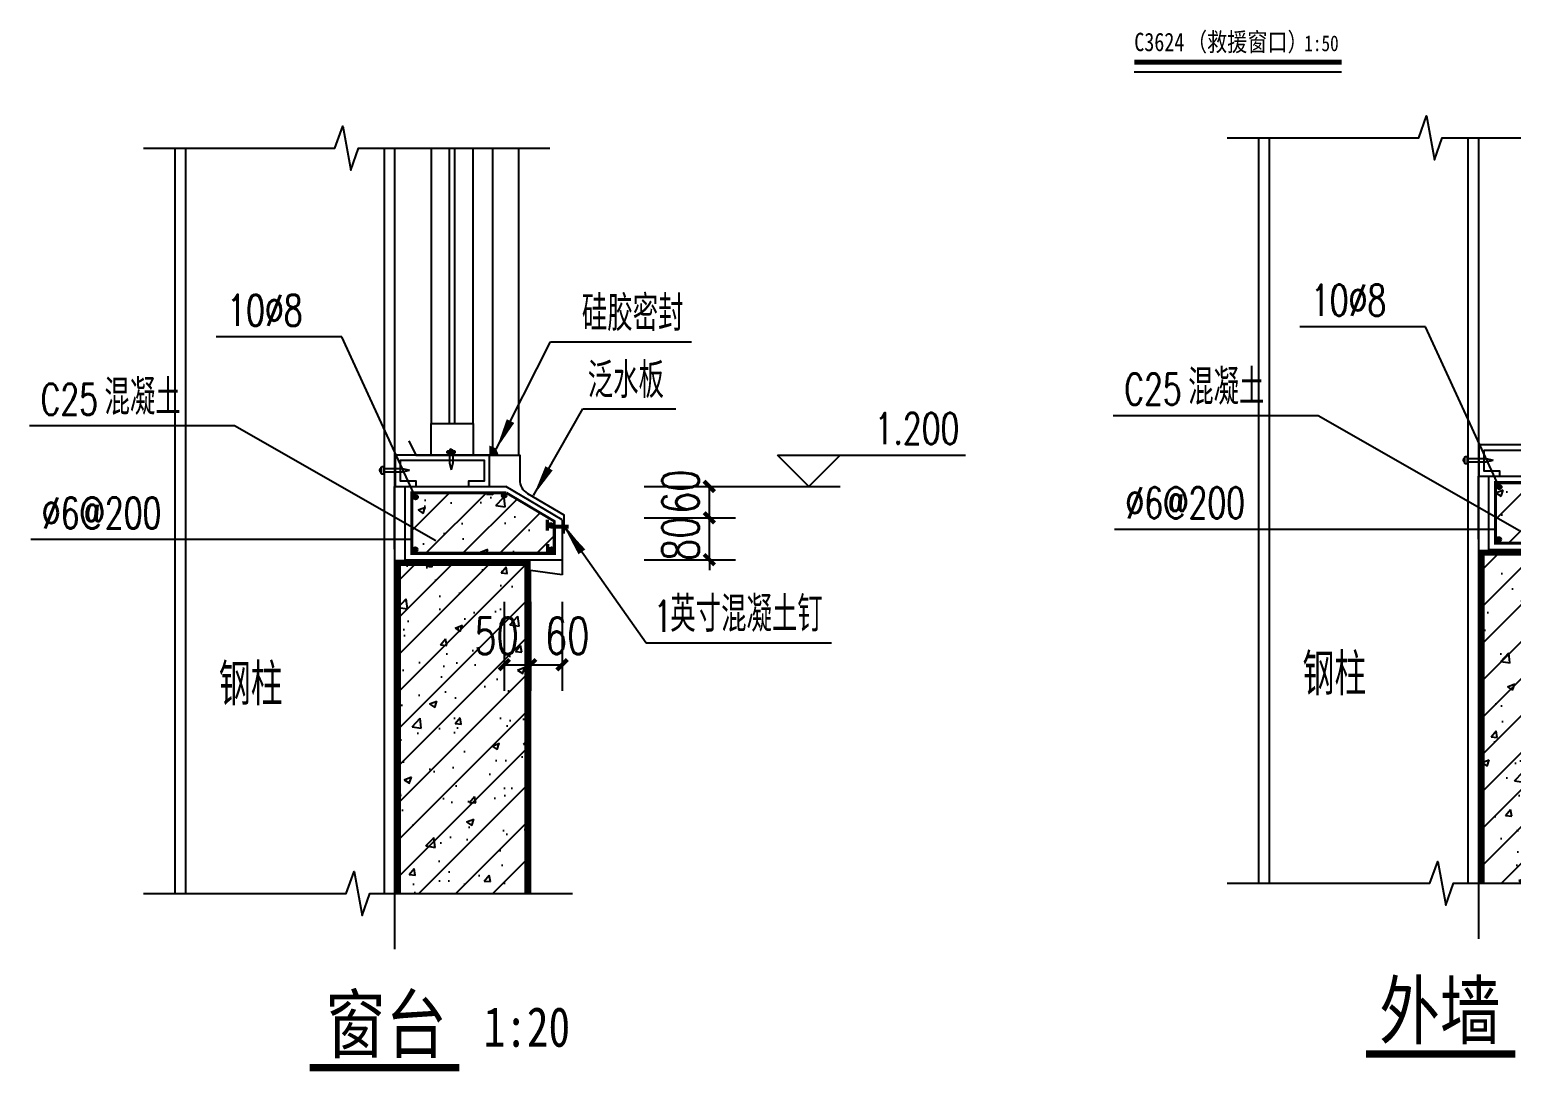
# Model space of a CAD drawing. Extents: x 683431 to 951238, y -788560 to -543702.
# Drawn here: x 845313 to 866559, y -764391 to -749460 of the extents above; entities that cross this region are included whole.
import ezdxf

# ---------------------------------------------------------------- set-up
doc = ezdxf.new("R2010")
doc.units = 0
doc.header["$LTSCALE"] = 1000
doc.header["$MEASUREMENT"] = 0
for name, color, linetype in [('C型钢', 6, 'Continuous'), ('DIM_SYMB', 3, 'Continuous'), ('DOTE', 1, 'Continuous'), ('PUB_DIM', 3, 'Continuous'), ('PUB_TEXT', 3, 'Continuous'), ('WALL', 7, 'Continuous'), ('WINDOW', 4, 'Continuous'), ('梁柱', 3, 'Continuous')]:
    doc.layers.add(name, color=color, linetype=linetype)
doc.styles.add('-宋体', font='', dxfattribs={"width": 0.8})
doc.styles.add('_TCH_DIM', font='SIMPLEX', dxfattribs={"bigfont": 'GBCBIG'})
doc.styles.add('_TCH_DIM_T3', font='SIMPLEX', dxfattribs={"width": 0.7058823529411765, "bigfont": 'GBCBIG'})
doc.styles.add('TESD', font='tssdeng.shx', dxfattribs={"width": 0.8, "bigfont": '_hztxt.shx'})
doc.styles.add('宋体', font='')
doc.styles.get('-宋体').set_extended_font_data('SimSun')
doc.styles.get('宋体').set_extended_font_data('SimSun')
doc.dimstyles.new('20&&100', dxfattribs={"dimtxt": 350, "dimasz": 100, "dimexe": 250, "dimexo": 300, "dimgap": 100, "dimtad": 1, "dimdec": 0, "dimlfac": 0.2, "dimzin": 0, "dimdsep": 46, "dimtxsty": '_TCH_DIM_T3', "dimblk": 'ARCHTICK', "dimcen": 0.09, "dimclrt": 7, "dimazin": 2, "dimtfac": 1, "dimtdec": 0, "dimtix": 1, "dimtmove": 2, "dimatfit": 3, "dimfxl": 0, "dimtolj": 1, "dimtzin": 0, "dimarcsym": 0})
pattern_1 = [(45, (0, 0), (-176.7766952966369, 176.7766952966369), []), (49.99999999999999, (0, 0), (717.2601826007534, -62.75213498259511), [75, -825]), (355, (0, 0), (-138.751333613, 752.1921337000118), [60, -660]), (100.4514, (59.77168, -5.22934), (578.5093817140216, 689.4395420609536), [63.74019000000001, -701.142112]), (46.18420000000001, (0, 200), (1067.241048625644, -165.5190143290181), [112.5, -1237.5]), (96.6356, (88.936745, 186.206693), (934.6627055487033, 974.1178709004417), [95.610288, -1051.713]), (351.1842, (0, 200), (934.6619451336272, 974.1186009253246), [90, -990]), (21, (100, 150), (596.9070521184617, -402.6188906653388), [75, -825]), (326.0000000000001, (100, 150), (243.3153319215817, 725.150045046853), [60, -660]), (71.4514, (149.742233, 116.448394), (840.22262858149, 322.5304967099524), [63.74019000000001, -701.142112]), (37.50000000000001, (0, 0), (12.15985531729067, 332.8938538313115), [0, -652, 0, -670, 0, -662.5]), (7.499999999999999, (0, 0), (263.0695374421486, 394.4117118823602), [0, -382, 0, -637, 0, -252.5]), (327.5, (-223, 0), (533.822436172409, -22.55487173437976), [0, -250, 0, -780, 0, -1035]), (317.5, (-323, 0), (583.1861693423863, 100.1049823323177), [0, -325, 0, -518, 0, -735])]

# ---------------------------------------------------------------- blocks, each defined once
blk = doc.blocks.new('_ArchTick')
at = {"color": 0, "linetype": 'ByBlock', "const_width": 0.4}
blk.add_lwpolyline([(-0.5, -0.5), (0.5, 0.5)], dxfattribs=at)
blk = doc.blocks.new('*D24')
at = {"layer": 'Defpoints', "color": 0}
for p in [(4537.408476472716, 5988.361520966748), (4789.382500314037, 5988.361520966748), (4789.382500314037, 5088.361520966748)]:
    blk.add_point(p, dxfattribs=at)
at = {"layer": 'PUB_DIM', "color": 0, "lineweight": -2}
for p, q in [((4537.408476472716, 5688.361520966748), (4537.408476472716, 4838.361520966748)), ((4789.382500314037, 5688.361520966748), (4789.382500314037, 4838.361520966748)), ((4537.408476472716, 5088.361520966748), (4789.382500314037, 5088.361520966748))]:
    blk.add_line(p, q, dxfattribs=at)
at = {"layer": 'PUB_DIM', "color": 0, "lineweight": -2, "xscale": 100, "yscale": 100, "zscale": 100, "rotation": 180}
blk.add_blockref('_ArchTick', (4537.408476472716, 5088.361520966748), dxfattribs=at)
at = {"layer": 'PUB_DIM', "color": 0, "lineweight": -2, "xscale": 100, "yscale": 100, "zscale": 100}
blk.add_blockref('_ArchTick', (4789.382500314037, 5088.361520966748), dxfattribs=at)
at = {"layer": 'PUB_DIM', "color": 7, "insert": (4463.395488393377, 5363.361520966748), "char_height": 350, "attachment_point": 5, "style": '_TCH_DIM_T3'}
blk.add_mtext('\\A1;50', dxfattribs=at)
blk = doc.blocks.new('*D25')
at = {"layer": 'Defpoints', "color": 0}
for p in [(4789.382500314037, 5988.361520966748), (5089.382500314037, 5988.361520966748), (5089.382500314037, 5088.361520966748)]:
    blk.add_point(p, dxfattribs=at)
at = {"layer": 'PUB_DIM', "color": 0, "lineweight": -2}
for p, q in [((4789.382500314037, 5688.361520966748), (4789.382500314037, 4838.361520966748)), ((5089.382500314037, 5688.361520966748), (5089.382500314037, 4838.361520966748)), ((4789.382500314037, 5088.361520966748), (5089.382500314037, 5088.361520966748))]:
    blk.add_line(p, q, dxfattribs=at)
at = {"layer": 'PUB_DIM', "color": 0, "lineweight": -2, "xscale": 100, "yscale": 100, "zscale": 100, "rotation": 180}
blk.add_blockref('_ArchTick', (4789.382500314037, 5088.361520966748), dxfattribs=at)
at = {"layer": 'PUB_DIM', "color": 0, "lineweight": -2, "xscale": 100, "yscale": 100, "zscale": 100}
blk.add_blockref('_ArchTick', (5089.382500314037, 5088.361520966748), dxfattribs=at)
at = {"layer": 'PUB_DIM', "color": 7, "insert": (5139.382500314037, 5363.361520966748), "char_height": 350, "attachment_point": 5, "style": '_TCH_DIM_T3'}
blk.add_mtext('\\A1;60', dxfattribs=at)
blk = doc.blocks.new('*D26')
at = {"layer": 'Defpoints', "color": 0}
for p in [(5572.93490979902, 6491.632056409842), (6497.444548955791, 6491.632056409841), (5572.93490979902, 6091.679209521273)]:
    blk.add_point(p, dxfattribs=at)
at = {"layer": 'PUB_DIM', "color": 0, "lineweight": -2}
for p, q in [((6497.444548955791, 6491.632056409841), (6497.444548955791, 6591.632056409841)), ((5872.93490979902, 6491.632056409842), (6747.444548955791, 6491.632056409841)), ((6497.44454895579, 6091.679209521272), (6497.444548955791, 6491.632056409841)), ((5872.93490979902, 6091.679209521273), (6747.44454895579, 6091.679209521272)), ((6497.44454895579, 6091.679209521272), (6497.44454895579, 5991.679209521272))]:
    blk.add_line(p, q, dxfattribs=at)
at = {"layer": 'PUB_DIM', "color": 0, "lineweight": -2, "xscale": 100, "yscale": 100, "zscale": 100}
for p, rotation in [((6497.444548955791, 6491.632056409841), 270), ((6497.44454895579, 6091.679209521272), 90)]:
    blk.add_blockref('_ArchTick', p, dxfattribs=dict(at, rotation=rotation))
at = {"layer": 'PUB_DIM', "color": 7, "insert": (6222.444548955789, 6291.655632965559), "char_height": 350, "attachment_point": 5, "rotation": 90, "style": '_TCH_DIM_T3'}
blk.add_mtext('\\A1;80', dxfattribs=at)
blk = doc.blocks.new('*D27')
at = {"layer": 'Defpoints', "color": 0}
for p in [(5572.93490979902, 6791.679209521273), (6497.444548955791, 6791.679209521272), (5572.93490979902, 6491.632056409842)]:
    blk.add_point(p, dxfattribs=at)
at = {"layer": 'PUB_DIM', "color": 0, "lineweight": -2}
for p, q in [((5872.93490979902, 6791.679209521273), (6747.444548955791, 6791.679209521272)), ((6497.444548955791, 6491.632056409841), (6497.444548955791, 6791.679209521272)), ((5872.93490979902, 6491.632056409842), (6747.444548955791, 6491.632056409841))]:
    blk.add_line(p, q, dxfattribs=at)
at = {"layer": 'PUB_DIM', "color": 0, "lineweight": -2, "xscale": 100, "yscale": 100, "zscale": 100}
for p, rotation in [((6497.444548955791, 6791.679209521272), 90), ((6497.444548955791, 6491.632056409841), 270)]:
    blk.add_blockref('_ArchTick', p, dxfattribs=dict(at, rotation=rotation))
at = {"layer": 'PUB_DIM', "color": 7, "insert": (6222.444548955784, 6741.655632965558), "char_height": 350, "attachment_point": 5, "rotation": 90, "style": '_TCH_DIM_T3'}
blk.add_mtext('\\A1;60', dxfattribs=at)
blk = doc.blocks.new('*D20')
at = {"layer": 'Defpoints', "color": 0}
for p in [(4537.408476472716, 5988.360809934093), (4789.382500314037, 5988.360809934093), (4789.382500314037, 5088.360809934093)]:
    blk.add_point(p, dxfattribs=at)
at = {"layer": 'PUB_DIM', "color": 0, "lineweight": -2}
for p, q in [((4537.408476472716, 5688.360809934093), (4537.408476472716, 4838.360809934093)), ((4789.382500314037, 5688.360809934093), (4789.382500314037, 4838.360809934093)), ((4537.408476472716, 5088.360809934093), (4789.382500314037, 5088.360809934093))]:
    blk.add_line(p, q, dxfattribs=at)
at = {"layer": 'PUB_DIM', "color": 0, "lineweight": -2, "xscale": 100, "yscale": 100, "zscale": 100, "rotation": 180}
blk.add_blockref('_ArchTick', (4537.408476472716, 5088.360809934093), dxfattribs=at)
at = {"layer": 'PUB_DIM', "color": 0, "lineweight": -2, "xscale": 100, "yscale": 100, "zscale": 100}
blk.add_blockref('_ArchTick', (4789.382500314037, 5088.360809934093), dxfattribs=at)
at = {"layer": 'PUB_DIM', "color": 7, "insert": (4463.395488393377, 5363.360809934093), "char_height": 350, "attachment_point": 5, "style": '_TCH_DIM_T3'}
blk.add_mtext('\\A1;50', dxfattribs=at)
blk = doc.blocks.new('*D21')
at = {"layer": 'Defpoints', "color": 0}
for p in [(4789.382500314037, 5988.360809934093), (5089.382500314037, 5988.360809934093), (5089.382500314037, 5088.360809934093)]:
    blk.add_point(p, dxfattribs=at)
at = {"layer": 'PUB_DIM', "color": 0, "lineweight": -2}
for p, q in [((4789.382500314037, 5688.360809934093), (4789.382500314037, 4838.360809934093)), ((5089.382500314037, 5688.360809934093), (5089.382500314037, 4838.360809934093)), ((4789.382500314037, 5088.360809934093), (5089.382500314037, 5088.360809934093))]:
    blk.add_line(p, q, dxfattribs=at)
at = {"layer": 'PUB_DIM', "color": 0, "lineweight": -2, "xscale": 100, "yscale": 100, "zscale": 100, "rotation": 180}
blk.add_blockref('_ArchTick', (4789.382500314037, 5088.360809934093), dxfattribs=at)
at = {"layer": 'PUB_DIM', "color": 0, "lineweight": -2, "xscale": 100, "yscale": 100, "zscale": 100}
blk.add_blockref('_ArchTick', (5089.382500314037, 5088.360809934093), dxfattribs=at)
at = {"layer": 'PUB_DIM', "color": 7, "insert": (5139.382500314037, 5363.360809934093), "char_height": 350, "attachment_point": 5, "style": '_TCH_DIM_T3'}
blk.add_mtext('\\A1;60', dxfattribs=at)
blk = doc.blocks.new('*D22')
at = {"layer": 'Defpoints', "color": 0}
for p in [(5572.93490979902, 6491.631345377187), (6497.444548955791, 6491.631345377186), (5572.93490979902, 6091.678498488618)]:
    blk.add_point(p, dxfattribs=at)
at = {"layer": 'PUB_DIM', "color": 0, "lineweight": -2}
for p, q in [((6497.444548955791, 6491.631345377186), (6497.444548955791, 6591.631345377186)), ((5872.93490979902, 6491.631345377187), (6747.444548955791, 6491.631345377186)), ((6497.44454895579, 6091.678498488617), (6497.444548955791, 6491.631345377186)), ((5872.93490979902, 6091.678498488618), (6747.44454895579, 6091.678498488617)), ((6497.44454895579, 6091.678498488617), (6497.44454895579, 5991.678498488617))]:
    blk.add_line(p, q, dxfattribs=at)
at = {"layer": 'PUB_DIM', "color": 0, "lineweight": -2, "xscale": 100, "yscale": 100, "zscale": 100}
for p, rotation in [((6497.444548955791, 6491.631345377186), 270), ((6497.44454895579, 6091.678498488617), 90)]:
    blk.add_blockref('_ArchTick', p, dxfattribs=dict(at, rotation=rotation))
at = {"layer": 'PUB_DIM', "color": 7, "insert": (6222.444548955789, 6291.654921932904), "char_height": 350, "attachment_point": 5, "rotation": 90, "style": '_TCH_DIM_T3'}
blk.add_mtext('\\A1;80', dxfattribs=at)
blk = doc.blocks.new('*D23')
at = {"layer": 'Defpoints', "color": 0}
for p in [(5572.93490979902, 6791.678498488618), (6497.444548955791, 6791.678498488617), (5572.93490979902, 6491.631345377187)]:
    blk.add_point(p, dxfattribs=at)
at = {"layer": 'PUB_DIM', "color": 0, "lineweight": -2}
for p, q in [((5872.93490979902, 6791.678498488618), (6747.444548955791, 6791.678498488617)), ((6497.444548955791, 6491.631345377186), (6497.444548955791, 6791.678498488617)), ((5872.93490979902, 6491.631345377187), (6747.444548955791, 6491.631345377186))]:
    blk.add_line(p, q, dxfattribs=at)
at = {"layer": 'PUB_DIM', "color": 0, "lineweight": -2, "xscale": 100, "yscale": 100, "zscale": 100}
for p, rotation in [((6497.444548955791, 6791.678498488617), 90), ((6497.444548955791, 6491.631345377186), 270)]:
    blk.add_blockref('_ArchTick', p, dxfattribs=dict(at, rotation=rotation))
at = {"layer": 'PUB_DIM', "color": 7, "insert": (6222.444548955784, 6741.654921932903), "char_height": 350, "attachment_point": 5, "rotation": 90, "style": '_TCH_DIM_T3'}
blk.add_mtext('\\A1;60', dxfattribs=at)
blk = doc.blocks.new('A$C371C1FDF')
h = blk.add_hatch()
h.set_pattern_fill('钢筋混凝土', color=8, scale=100, style=0)
h.set_pattern_definition(pattern_1)
h.paths.add_polyline_path([(3670.9020609466, 6730.270832067588), (3680.428233272392, 6709.552354435752, -0.5468748092655441), (3711.15480689893, 6689.861271867761, -1), (3667.809230014426, 6689.861271867761, -0.2929294523514809), (3680.428233272392, 6709.552354435752), (3670.9020609466, 6730.270832067588), (3652.734495774726, 6730.270832067588), (3652.734495774726, 6416.49554156349), (3652.734495774726, 6152.526460809866), (5015.613424987416, 6152.526460809866), (5015.613424987416, 6407.770450348267), (5000.878908800374, 6407.770450348267, -0.7413567763435434), (4961.19498983745, 6419.824865980307, -1), (5004.540566721955, 6419.824865980307), (5015.613424987416, 6458.959155654768), (4557.946280375938, 6730.270832067588)])
h.paths.add_polyline_path([(4515.193184531969, 6704.721391050378, -1), (4558.538761416474, 6704.721391050378, -1)], flags=16)
h.paths.add_polyline_path([(3707.096334138908, 6188.665482240031, -1), (3663.750757254404, 6188.665482240031, -1)], flags=16)
h.paths.add_polyline_path([(5011.023600125709, 6188.666333554545, -1), (4967.678023241204, 6188.666333554545, -1)], flags=16)
for points in [[(3711.154806898936, 6689.861271867761, 1), (3667.80923001442, 6689.861271867761, 1)], [(4558.538761416479, 6704.721391050378, 1.000000366180542), (4515.193184531963, 6704.721391050378, 1.000000366180542)], [(5004.54056672196, 6419.824865980307, 1), (4961.194989837444, 6419.824865980307, 1)], [(3707.096334138914, 6188.665482240031, 1), (3663.750757254398, 6188.665482240031, 1)], [(5011.023600125714, 6188.666333554545, 1), (4967.678023241198, 6188.666333554545, 1)]]:
    blk.add_hatch(color=256).paths.add_polyline_path(points)
h = blk.add_hatch()
h.set_pattern_fill('钢筋混凝土', color=8, scale=100, style=0)
h.set_pattern_definition(pattern_1)
h.paths.add_polyline_path([(4759.382500314037, 6061.679209521331), (3519.382500314037, 6061.679209521273), (3519.382500314037, 2902.168360034295), (4759.382500314037, 2902.168360034178)])
h.paths.add_polyline_path([(4079.824059821942, 5588.361520966748), (4846.966916964797, 5588.361520966748), (4846.966916964797, 5138.361520966748), (4079.824059821942, 5138.361520966748)], flags=9)
for p, q in [((4423.577801273088, 10025.29915655241), (4423.577801273088, 6850.49044418917)), ((4673.577801273088, 10025.29915655241), (4673.577801273088, 6850.49044418917)), ((3383.03827708296, 6962.008023748407), (3564.085559227387, 6962.008023748407)), ((3564.085559227387, 6962.008023748407), (3631.323910281877, 6946.012686835835)), ((3564.085559227387, 6930.017349923262), (3631.323910281877, 6946.012686835835)), ((3383.03827708296, 6930.017349923262), (3564.085559227387, 6930.017349923262)), ((4423.577801273088, 6850.49044418917), (4673.577801273088, 6850.49044418917)), ((3489.382500314037, 6191.679209521273), (3489.382500314037, 6791.679209521273)), ((3584.033396930317, 6791.679209521273), (4552.408476472716, 6791.679209521273)), ((3589.382500314037, 6091.679209521331), (3589.382500314037, 6791.679209521273)), ((5089.382500314037, 6473.353272611508), (4552.408476472716, 6791.679209521273)), ((5089.382500314037, 6473.353272611508), (5089.382500314037, 5947.261381479213)), ((5252.518479914288, 6233.001482183347), (5105.889567383449, 6411.244985783705)), ((3589.382500314037, 6091.679209521331), (5089.382500314037, 6091.679209521273)), ((5089.382500314037, 5947.261381479213), (4789.382500314037, 5988.361520966748))]:
    blk.add_line(p, q)
blk.add_lwpolyline([(3365.15045639209, 6982.0752848743), (3378.03827708296, 6982.0752848743), (3383.03827708296, 6977.0752848743), (3383.03827708296, 6914.950088801095), (3378.03827708296, 6909.950088801095), (3365.15045639209, 6909.950088801095), (3360.15045639209, 6914.950088801095), (3360.15045639209, 6977.0752848743)], close=True)
at = {"color": 8}
for points, const_width in [([(4219.503175088088, 6980.83502733917), (4835.238085926394, 6980.83502733917)], 30), ([(4979.137283288757, 6407.770450348267), (5153.263884478132, 6407.770450348267)], 40)]:
    blk.add_lwpolyline(points, dxfattribs=dict(at, const_width=const_width))
at = {"color": 2}
blk.add_lwpolyline([(5105.889567375998, 6341.188915955136), (5105.889567376013, 6518.721394071647), (4715.046487883548, 6750.418802028755), (4682.50443245552, 6830.759727211902), (4408.64941092662, 6830.759727211902), (4408.64941092662, 7047.794999955455)], dxfattribs=at)
blk.add_lwpolyline([(3652.734495774726, 6416.49554156349, 30, 30, 0), (3652.734495774726, 6730.270832067588, 30, 30, 0), (4557.946280375938, 6730.270832067588, 25, 25, 0), (5015.613424987416, 6458.959155654768, 25, 25, 0), (5015.613424987416, 6458.959155654768, 25, 25, 0), (5015.613424987416, 6416.49554156349, 25, 25, 0)], format="xyseb")
at = {"const_width": 30}
for points in [[(5015.613424987416, 6416.49554156349), (5015.613424987416, 6152.526460809866), (3652.734495774726, 6152.526460809866), (3652.734495774726, 6416.49554156349)], [(4948.703130082111, 6475.162379252026), (4948.703130082111, 6367.425912665436)], [(4952.421454147319, 6159.382637394825), (4952.421454147319, 6241.113694569329)]]:
    blk.add_lwpolyline(points, dxfattribs=at)
for centre in [(3689.482018456678, 6689.861271867761), (4536.865972974221, 6704.721391050378), (4982.867778279702, 6419.824865980307), (3685.423545696656, 6188.665482240031), (4989.350811683456, 6188.666333554545)]:
    blk.add_circle(centre, 21.6727884422522)
blk.add_arc((3360.15045639209, 6946.012686835835), 15.99533691187389, 90, 270)
at = {"layer": 'C型钢'}
blk.add_lwpolyline([(4194.731603697757, 6791.679209521273), (4394.731603697757, 6791.679209521273), (4394.731603697757, 7091.679209521273), (3494.731603697757, 7091.679209521273), (3494.731603697757, 6791.679209521273), (3694.731603697757, 6791.679209521273), (3694.731603697757, 6841.679209521273), (3544.731603697757, 6841.679209521273), (3544.731603697757, 7041.679209521273), (4344.731603697757, 7041.679209521273), (4344.731603697757, 6841.679209521273), (4194.731603697757, 6841.679209521273)], close=True, dxfattribs=at)
at = {"layer": 'DOTE'}
blk.add_line((3489.382500314037, 9833.9465156293), (3489.382500314037, 2371.359019840369), dxfattribs=at)
at = {"layer": 'PUB_DIM'}
for p, q in [((2985.557730887085, 8220.826606919523), (1783.858624735847, 8220.826606919523)), ((3689.482018456678, 6689.861271867761), (2985.557730887085, 8220.826606919523)), ((4527.370630507241, 6980.83502733917), (5118.479462852818, 8172.582708410686)), ((5118.479462852818, 8172.582708410686), (7279.116008382756, 8172.582708410686)), ((4816.231916756253, 6704.554328372935), (5288.85604045447, 7531.821682970854)), ((5288.85604045447, 7531.821682970854), (6176.995534225367, 7531.821682970854)), ((1959.744614344556, 7370.614059349988), (0.001028507016826552, 7370.614059349988)), ((3881.802716954611, 6270.997717301128), (1959.744614344556, 7370.614059349988)), ((7447.444548955784, 6791.679209521273), (7147.444548955784, 7091.679209521273)), ((7147.444548955784, 7091.679209521273), (8947.444548955784, 7091.679209521273)), ((7447.444548955784, 6791.679209521273), (7747.444548955784, 7091.679209521273)), ((6747.444548955784, 6791.679209521273), (7747.444548955784, 6791.679209521273)), ((5105.889567383449, 6411.244985783705), (5893.345880287699, 5297.726328916731)), ((1141.07924824534, 6284.511001186678), (11.34765331167728, 6284.511001186678)), ((3652.734495774726, 6284.511001186678), (1141.07924824534, 6284.511001186678)), ((5893.345880287699, 5297.726328916731), (7665.572121680249, 5297.726328916731))]:
    blk.add_line(p, q, dxfattribs=at)
for points in [[(1089.382500314037, 10025.29915655241), (2918.980150793563, 10025.29915655241), (2995.413899989465, 10235.29915655241), (3069.471231887021, 9815.299156552413), (3143.980150793563, 10025.29915655241), (4973.577801273088, 10025.29915655241)], [(1089.382500314037, 2902.168360034237), (3026.882500314037, 2902.168360034237), (3103.31624950994, 3112.168360034237), (3177.373581407495, 2692.168360034237), (3251.882500314037, 2902.168360034237), (5189.382500314037, 2902.168360034237)]]:
    blk.add_lwpolyline(points, dxfattribs=at)
for points in [[(4527.370630507241, 6980.83502733917, 0, 80, 0), (4660.674357127212, 7249.591639293608, 0, 0, 0)], [(4816.231916756253, 6704.554328372935, 0, 80, 0), (4965.049842113764, 6965.040844515876, 0, 0, 0)], [(5105.889567383449, 6411.244985783705, 0, 80, 0), (5279.106338565279, 6166.304278302606, 0, 0, 0)]]:
    blk.add_lwpolyline(points, format="xyseb", dxfattribs=at)
at = {"layer": 'PUB_DIM', "const_width": 70}
blk.add_lwpolyline([(2414.459747007117, 1271.819212508388), (3844.586329285608, 1271.819212508388)], dxfattribs=at)
at = {"layer": 'WALL'}
for p, q in [((3489.382500314037, 6091.679209521273), (3489.382500314037, 2902.168360034237)), ((4789.382500314037, 2902.168360034237), (4789.382500314037, 5988.361520966748))]:
    blk.add_line(p, q, dxfattribs=at)
at = {"layer": 'WALL', "const_width": 60}
blk.add_lwpolyline([(4759.382500314037, 2902.168360034237), (4759.382500314037, 6061.679209521273), (3519.382500314037, 6061.679209521331), (3519.382500314037, 2902.168360034237)], dxfattribs=at)
at = {"layer": '梁柱'}
for p, q in [((1389.382500314037, 10025.29915655241), (1389.382500314037, 2902.168360034237)), ((1489.382500314037, 10025.29915655241), (1489.382500314037, 2902.168360034237)), ((3389.382500314037, 10025.29915655241), (3389.382500314037, 2902.168360034237)), ((3489.382500314037, 10025.29915655241), (3489.382500314037, 2902.168360034237))]:
    blk.add_line(p, q, dxfattribs=at)
at = {"layer": 'PUB_TEXT', "style": '_TCH_DIM'}
for s, p in [('自攻螺钉', (4998.158561574246, 8433.41604174402)), ('每肋一颗', (6121.137284978501, 8433.41604174402)), ('泛水板', (5334.761491672176, 7636.821682970854)), ('混凝土', (715.0010285070168, 7475.614059349988)), ('英寸混凝土钉', (6123.338079127057, 5402.726328916731))]:
    blk.add_text(s, height=337.5886524822695, dxfattribs=at).set_placement(p)
at = {"layer": 'PUB_TEXT'}
for s, height, style, width, p in [('(', 297.5, '_TCH_DIM', 0.7058823529411765, (5981.137284978501, 8433.41604174402)), (')', 297.5, '_TCH_DIM', 0.7058823529411765, (7104.116008382756, 8433.41604174402)), ('10%%C8', 297.5, '_TCH_DIM', 0.7058823529411765, (1888.858624735847, 8325.826606919523)), ('C25', 297.5, '_TCH_DIM', 0.7058823529411765, (105.0010285070168, 7475.614059349988)), ('1.200', 297.5, '_TCH_DIM', 0.7058823529411765, (8077.444548955784, 7196.679209521273)), ('%%C6@200', 297.5, '_TCH_DIM', 0.7058823529411765, (116.3476533116773, 6389.511001186678)), ('1', 297.5, '_TCH_DIM', 0.7058823529411765, (5963.338079127057, 5402.726328916731)), ('钢柱', 400, 'TESD', 0.8, (1809.565587506513, 4698.958107939223)), ('外墙', 531.6455696202532, '宋体', 0.8, (2542.012489623146, 1421.819212508388)), ('1:20', 379.746835443038, '宋体', 0.8, (4077.919662618937, 1471.819212508388))]:
    blk.add_text(s, height=height, dxfattribs=dict(at, style=style, width=width)).set_placement(p)
at = {"layer": 'PUB_DIM'}
for base, p1, p2, angle, picture, middle in [((6497.444548955791, 6791.679209521272), (5572.93490979902, 6491.632056409842), (5572.93490979902, 6791.679209521273), 90, '*D27', (6222.444548955784, 6741.655632965558)), ((4789.382500314037, 5088.361520966748), (4537.408476472716, 5988.361520966748), (4789.382500314037, 5988.361520966748), 0, '*D24', (4463.395488393377, 5363.361520966748)), ((5089.382500314037, 5088.361520966748), (4789.382500314037, 5988.361520966748), (5089.382500314037, 5988.361520966748), 0, '*D25', (5139.382500314037, 5363.361520966748))]:
    dim = blk.add_linear_dim(base=base, p1=p1, p2=p2, angle=angle, dimstyle='20&&100', dxfattribs=at)
    dim.commit()
    dim.dimension.update_dxf_attribs({"geometry": picture, "text_midpoint": middle, "dimtype": 129})
dim = blk.add_aligned_dim(p1=(5572.93490979902, 6091.679209521273), p2=(5572.93490979902, 6491.632056409842), distance=-924.5096391567714, dimstyle='20&&100', dxfattribs=at)
dim.commit()
dim.dimension.update_dxf_attribs({"geometry": '*D26', "text_midpoint": (6222.444548955789, 6291.655632965559)})
blk = doc.blocks.new('A$C7624542D')
h = blk.add_hatch()
h.set_pattern_fill('钢筋混凝土', color=8, scale=100, style=0)
h.set_pattern_definition(pattern_1)
h.paths.add_polyline_path([(3652.734495774726, 6730.270121034933), (3652.734495774726, 6416.494830530835), (3652.734495774726, 6152.525749777211), (5015.613424987416, 6152.525749777211), (5015.613424987416, 6407.769739315612), (5000.878908800374, 6407.769739315612, -0.7413567763435299), (4961.19498983745, 6419.824154947652, -1), (5004.540566721955, 6419.824154947652), (5015.613424987416, 6458.958444622112), (4557.946280375938, 6730.270121034933)])
h.paths.add_polyline_path([(3667.809230014426, 6689.860560835106, -1), (3711.15480689893, 6689.860560835106, -1)], flags=16)
h.paths.add_polyline_path([(3707.096334138908, 6188.664771207375, -1), (3663.750757254404, 6188.664771207375, -1)], flags=16)
h.paths.add_polyline_path([(4515.193184531969, 6704.720680017723, -1), (4558.538761416474, 6704.720680017723, -1)], flags=16)
h.paths.add_polyline_path([(5011.023600125709, 6188.66562252189, -1), (4967.678023241204, 6188.66562252189, -1)], flags=16)
for points in [[(3711.154806898936, 6689.860560835106, 1), (3667.80923001442, 6689.860560835106, 1)], [(4558.538761416479, 6704.720680017723, 1.000000366180542), (4515.193184531963, 6704.720680017723, 1.000000366180542)], [(5004.54056672196, 6419.824154947652, 1), (4961.194989837444, 6419.824154947652, 1)], [(3707.096334138914, 6188.664771207375, 1), (3663.750757254398, 6188.664771207375, 1)], [(5011.023600125714, 6188.66562252189, 1), (4967.678023241198, 6188.66562252189, 1)]]:
    blk.add_hatch(color=256).paths.add_polyline_path(points)
h = blk.add_hatch()
h.set_pattern_fill('钢筋混凝土', color=8, scale=100, style=0)
h.set_pattern_definition(pattern_1)
h.paths.add_polyline_path([(4759.382500314037, 6061.678498488676), (3519.382500314037, 6061.678498488618), (3519.382500314037, 2902.16764900164), (4759.382500314037, 2902.167649001523)])
h.paths.add_polyline_path([(4079.824059821942, 5588.360809934093), (4846.966916964797, 5588.360809934093), (4846.966916964797, 5138.360809934093), (4079.824059821942, 5138.360809934093)], flags=9)
for p, q in [((4423.577801273088, 10025.29844551976), (4423.577801273088, 7091.678498488618)), ((4673.577801273088, 10025.29844551976), (4673.577801273088, 7091.678498488618)), ((4012.804471329669, 7108.242793199373), (4012.804471329669, 7018.071207937552)), ((4044.795145154814, 7108.242793199373), (4044.795145154814, 7018.071207937552)), ((3383.03827708296, 6962.007312715752), (3564.085559227387, 6962.007312715752)), ((3564.085559227387, 6962.007312715752), (3631.323910281877, 6946.01197580318)), ((3564.085559227387, 6930.016638890607), (3631.323910281877, 6946.01197580318)), ((4012.804471329669, 7018.071207937552), (4028.799808242242, 6950.832856883062)), ((4044.795145154814, 7018.071207937552), (4028.799808242242, 6950.832856883062)), ((3383.03827708296, 6930.016638890607), (3564.085559227387, 6930.016638890607)), ((3489.382500314037, 6191.678498488618), (3489.382500314037, 6791.678498488618)), ((3584.033396930317, 6791.678498488618), (4552.408476472716, 6791.678498488618)), ((3589.382500314037, 6091.678498488676), (3589.382500314037, 6791.678498488618)), ((5089.382500314037, 6473.352561578853), (4552.408476472716, 6791.678498488618)), ((5089.382500314037, 6473.352561578853), (5089.382500314037, 5947.260670446558)), ((5252.518479914288, 6233.000771150691), (5105.889567383449, 6411.24427475105)), ((3589.382500314037, 6091.678498488676), (5089.382500314037, 6091.678498488618)), ((5089.382500314037, 5947.260670446558), (4789.382500314037, 5988.360809934093))]:
    blk.add_line(p, q)
at = {"color": 2}
blk.add_lwpolyline([(3625.668226578156, 7226.678498488618), (3693.155378819327, 7091.678498488618), (4684.465144888381, 7091.678498488618), (4684.465144888381, 6854.001453353849, 0.264864669952408), (4757.973605056904, 6724.970277531072), (5105.889567383449, 6518.720683038933), (5105.889567383449, 6341.188204922481)], format="xyb", dxfattribs=at)
for points in [[(4064.862406276981, 7126.130613890244), (4064.862406276981, 7113.242793199373), (4059.862406276981, 7108.242793199373), (3997.737210207502, 7108.242793199373), (3992.737210207502, 7113.242793199373), (3992.737210207502, 7126.130613893969), (3997.737210207502, 7131.130613893969), (4059.862406276981, 7131.130613890244)], [(3365.15045639209, 6982.074573841644), (3378.03827708296, 6982.074573841644), (3383.03827708296, 6977.074573841644), (3383.03827708296, 6914.94937776844), (3378.03827708296, 6909.94937776844), (3365.15045639209, 6909.94937776844), (3360.15045639209, 6914.94937776844), (3360.15045639209, 6977.074573841644)]]:
    blk.add_lwpolyline(points, close=True)
for points, const_width in [([(3652.734495774726, 6416.494830530835), (3652.734495774726, 6730.270121034933), (4557.946280375938, 6730.270121034933)], 30), ([(5015.613424987416, 6416.494830530835), (5015.613424987416, 6458.958444622112), (5015.613424987416, 6458.958444622112), (4557.946280375938, 6730.270121034933)], 25), ([(5015.613424987416, 6416.494830530835), (5015.613424987416, 6152.525749777211), (3652.734495774726, 6152.525749777211), (3652.734495774726, 6416.494830530835)], 30), ([(4948.703130082111, 6475.161668219371), (4948.703130082111, 6367.425201632781)], 30), ([(4952.421454147319, 6159.38192636217), (4952.421454147319, 6241.112983536674)], 30)]:
    blk.add_lwpolyline(points, dxfattribs=dict(const_width=const_width))
at = {"color": 8, "const_width": 40}
blk.add_lwpolyline([(4979.137283288757, 6407.769739315612), (5153.263884478132, 6407.769739315612)], dxfattribs=at)
for centre in [(3689.482018456678, 6689.860560835106), (4536.865972974221, 6704.720680017723), (4982.867778279702, 6419.824154947652), (3685.423545696656, 6188.664771207375), (4989.350811683456, 6188.66562252189)]:
    blk.add_circle(centre, 21.6727884422522)
for centre, start, end in [((4028.799808242242, 7131.130613890244), 0, 180), ((3360.15045639209, 6946.01197580318), 90, 270)]:
    blk.add_arc(centre, 15.99533691187389, start, end)
for points in [[(4484.500627563219, 7091.678498488618), (4458.221847937326, 7155.236393936677), (4394.731603697757, 7181.678202097071)], [(4484.500627563219, 7091.678498488618), (4394.731603697757, 7181.678202097071), (4394.731603697757, 7091.678498488618)]]:
    blk.add_solid(points)
at = {"layer": 'C型钢'}
blk.add_lwpolyline([(4194.731603697757, 6791.678498488618), (4394.731603697757, 6791.678498488618), (4394.731603697757, 7091.678498488618), (3494.731603697757, 7091.678498488618), (3494.731603697757, 6791.678498488618), (3694.731603697757, 6791.678498488618), (3694.731603697757, 6841.678498488618), (3544.731603697757, 6841.678498488618), (3544.731603697757, 7041.678498488618), (4344.731603697757, 7041.678498488618), (4344.731603697757, 6841.678498488618), (4194.731603697757, 6841.678498488618)], close=True, dxfattribs=at)
at = {"layer": 'DOTE'}
blk.add_line((3489.382500314037, 9833.945804596646), (3489.382500314037, 2371.358308807714), dxfattribs=at)
at = {"layer": 'PUB_DIM'}
for p, q in [((2985.557730887085, 8220.825895886868), (1783.858624735847, 8220.825895886868)), ((3689.482018456678, 6689.860560835106), (2985.557730887085, 8220.825895886868)), ((4461.023488531529, 7148.460341832833), (4979.503513865639, 8172.581997378031)), ((4979.503513865639, 8172.581997378031), (6325.648559892084, 8172.581997378031)), ((4816.231916756253, 6704.55361734028), (5288.85604045447, 7531.820971938199)), ((5288.85604045447, 7531.820971938199), (6176.995534225367, 7531.820971938199)), ((1959.744614344556, 7370.613348317333), (0.001028507016826552, 7370.613348317333)), ((3881.802716954611, 6270.997006268473), (1959.744614344556, 7370.613348317333)), ((7447.444548955784, 6791.678498488618), (7147.444548955784, 7091.678498488618)), ((7147.444548955784, 7091.678498488618), (8947.444548955784, 7091.678498488618)), ((7447.444548955784, 6791.678498488618), (7747.444548955784, 7091.678498488618)), ((6747.444548955784, 6791.678498488618), (7747.444548955784, 6791.678498488618)), ((5105.889567383449, 6411.24427475105), (5893.345880287699, 5297.725617884076)), ((1141.07924824534, 6284.510290154023), (11.34765331167728, 6284.510290154023)), ((3652.734495774726, 6284.510290154023), (1141.07924824534, 6284.510290154023)), ((5893.345880287699, 5297.725617884076), (7665.572121680249, 5297.725617884076))]:
    blk.add_line(p, q, dxfattribs=at)
for points in [[(1089.382500314037, 10025.29844551976), (2918.980150793563, 10025.29844551976), (2995.413899989465, 10235.29844551976), (3069.471231887021, 9815.298445519758), (3143.980150793563, 10025.29844551976), (4973.577801273088, 10025.29844551976)], [(1089.382500314037, 2902.167649001582), (3026.882500314037, 2902.167649001582), (3103.31624950994, 3112.167649001582), (3177.373581407495, 2692.167649001582), (3251.882500314037, 2902.167649001582), (5189.382500314037, 2902.167649001582)]]:
    blk.add_lwpolyline(points, dxfattribs=at)
for points in [[(4461.023488531529, 7148.460341832833, 0, 80, 0), (4596.528012454108, 7416.114080825053, 0, 0, 0)], [(4816.231916756253, 6704.55361734028, 0, 80, 0), (4965.049842113764, 6965.04013348322, 0, 0, 0)], [(5105.889567383449, 6411.24427475105, 0, 80, 0), (5279.106338565279, 6166.303567269951, 0, 0, 0)]]:
    blk.add_lwpolyline(points, format="xyseb", dxfattribs=at)
at = {"layer": 'PUB_DIM', "const_width": 70}
blk.add_lwpolyline([(2676.661566489487, 1237.360297070425), (4106.788148767979, 1237.360297070425)], dxfattribs=at)
at = {"layer": 'WALL'}
for p, q in [((3489.382500314037, 6091.678498488618), (3489.382500314037, 2902.167649001582)), ((4789.382500314037, 2902.167649001582), (4789.382500314037, 5988.360809934093))]:
    blk.add_line(p, q, dxfattribs=at)
at = {"layer": 'WALL', "const_width": 60}
blk.add_lwpolyline([(4759.382500314037, 2902.167649001582), (4759.382500314037, 6061.678498488618), (3519.382500314037, 6061.678498488676), (3519.382500314037, 2902.167649001582)], dxfattribs=at)
at = {"layer": 'WINDOW'}
for p, q in [((3839.382500314037, 10025.29844551976), (3839.382500314037, 7391.678498488618)), ((4014.382500314037, 7391.678498488618), (4014.382500314037, 10025.29844551976)), ((4064.382500314037, 7391.678498488618), (4064.382500314037, 10025.29844551976)), ((4239.382500314037, 7391.678498488618), (4239.382500314037, 10025.29844551976))]:
    blk.add_line(p, q, dxfattribs=at)
blk.add_lwpolyline([(4239.382500314037, 7091.678498488618), (3839.382500314037, 7091.678498488618), (3839.382500314037, 7391.678498488618), (4239.382500314037, 7391.678498488618)], close=True, dxfattribs=at)
at = {"layer": '梁柱'}
for p, q in [((1389.382500314037, 10025.29844551976), (1389.382500314037, 2902.167649001582)), ((1489.382500314037, 10025.29844551976), (1489.382500314037, 2902.167649001582)), ((3389.382500314037, 10025.29844551976), (3389.382500314037, 2902.167649001582)), ((3489.382500314037, 10025.29844551976), (3489.382500314037, 2902.167649001582))]:
    blk.add_line(p, q, dxfattribs=at)
at = {"layer": 'PUB_TEXT', "style": '_TCH_DIM'}
for s, p in [('硅胶密封', (5278.62728329634, 8277.58199737803)), ('泛水板', (5334.761491672176, 7636.820971938199)), ('混凝土', (715.0010285070168, 7475.613348317333)), ('英寸混凝土钉', (6123.338079127057, 5402.725617884076))]:
    blk.add_text(s, height=337.5886524822695, dxfattribs=at).set_placement(p)
at = {"layer": 'PUB_TEXT'}
for s, height, style, width, p in [('10%%C8', 297.5, '_TCH_DIM', 0.7058823529411765, (1888.858624735847, 8325.825895886868)), ('C25', 297.5, '_TCH_DIM', 0.7058823529411765, (105.0010285070168, 7475.613348317333)), ('1.200', 297.5, '_TCH_DIM', 0.7058823529411765, (8077.444548955784, 7196.678498488618)), ('%%C6@200', 297.5, '_TCH_DIM', 0.7058823529411765, (116.3476533116773, 6389.510290154023)), ('1', 297.5, '_TCH_DIM', 0.7058823529411765, (5963.338079127057, 5402.725617884076)), ('钢柱', 400, 'TESD', 0.8, (1809.565587506513, 4698.957396906568)), ('窗台', 531.6455696202532, '宋体', 0.8, (2825.480131890326, 1387.360297070425)), ('1:20', 379.746835443038, '宋体', 0.8, (4340.121482101307, 1437.360297070425))]:
    blk.add_text(s, height=height, dxfattribs=dict(at, style=style, width=width)).set_placement(p)
at = {"layer": 'PUB_DIM'}
for base, p1, p2, angle, picture, middle in [((6497.444548955791, 6791.678498488617), (5572.93490979902, 6491.631345377187), (5572.93490979902, 6791.678498488618), 90, '*D23', (6222.444548955784, 6741.654921932903)), ((4789.382500314037, 5088.360809934093), (4537.408476472716, 5988.360809934093), (4789.382500314037, 5988.360809934093), 0, '*D20', (4463.395488393377, 5363.360809934093)), ((5089.382500314037, 5088.360809934093), (4789.382500314037, 5988.360809934093), (5089.382500314037, 5988.360809934093), 0, '*D21', (5139.382500314037, 5363.360809934093))]:
    dim = blk.add_linear_dim(base=base, p1=p1, p2=p2, angle=angle, dimstyle='20&&100', dxfattribs=at)
    dim.commit()
    dim.dimension.update_dxf_attribs({"geometry": picture, "text_midpoint": middle, "dimtype": 129})
dim = blk.add_aligned_dim(p1=(5572.93490979902, 6091.678498488618), p2=(5572.93490979902, 6491.631345377187), distance=-924.5096391567714, dimstyle='20&&100', dxfattribs=at)
dim.commit()
dim.dimension.update_dxf_attribs({"geometry": '*D22', "text_midpoint": (6222.444548955789, 6291.654921932904)})

msp = doc.modelspace()

# ---------------------------------------------------------------- linework, layer by layer
at = {"layer": 'DIM_SYMB', "const_width": 70}
msp.add_lwpolyline([(861151.5288677152, -749925.7556386457), (864125.6638888122, -749925.7556386457)], dxfattribs=at)
at = {"layer": 'DIM_SYMB'}
msp.add_lwpolyline([(861151.5288677152, -750065.7556386457), (864125.6638888122, -750065.7556386457)], dxfattribs=at)

# ---------------------------------------------------------------- block references
at = {"xscale": 1.5, "yscale": 1.5, "zscale": 1.5}
for name, p in [('A$C7624542D', (845312.804082754, -766194.3576927978)), ('A$C371C1FDF', (860851.3820123745, -766048.9486834676))]:
    msp.add_blockref(name, p, dxfattribs=at)

# ---------------------------------------------------------------- texts
at = {"layer": 'PUB_TEXT', "style": '-宋体', "width": 0.8}
for s, height, p in [('C3624', 264.3459915611814, (861151.5288677152, -749768.26215391)), ('（救援窗口）', 264.3459915611814, (861907.647011175, -749768.26215391)), ('1:50', 226.5822784810126, (863589.7145217236, -749768.26215391))]:
    msp.add_text(s, height=height, dxfattribs=at).set_placement(p)

doc.saveas('drawing.dxf')
